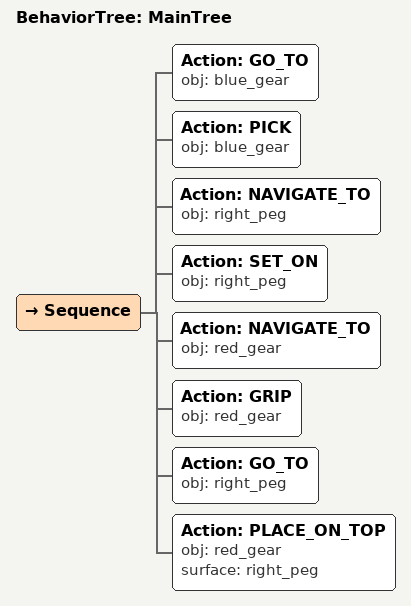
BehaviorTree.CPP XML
<root main_tree_to_execute="MainTree">
  <BehaviorTree ID="MainTree">
    <Sequence>
      <!-- Go to blue_gear -->
      <Action ID="GO_TO" obj="blue_gear" />
      <!-- Pick blue_gear -->
      <Action ID="PICK" obj="blue_gear" />
      <!-- Navigate to right_peg -->
      <Action ID="NAVIGATE_TO" obj="right_peg" />
      <!-- Set on right_peg -->
      <Action ID="SET_ON" obj="right_peg" />
      <!-- Navigate to red_gear -->
      <Action ID="NAVIGATE_TO" obj="red_gear" />
      <!-- Grip red_gear -->
      <Action ID="GRIP" obj="red_gear" />
      <!-- Go to right_peg -->
      <Action ID="GO_TO" obj="right_peg" />
      <!-- Place red_gear on right_peg -->
      <Action ID="PLACE_ON_TOP" obj="red_gear" surface="right_peg" />
    </Sequence>
  </BehaviorTree>
</root>
